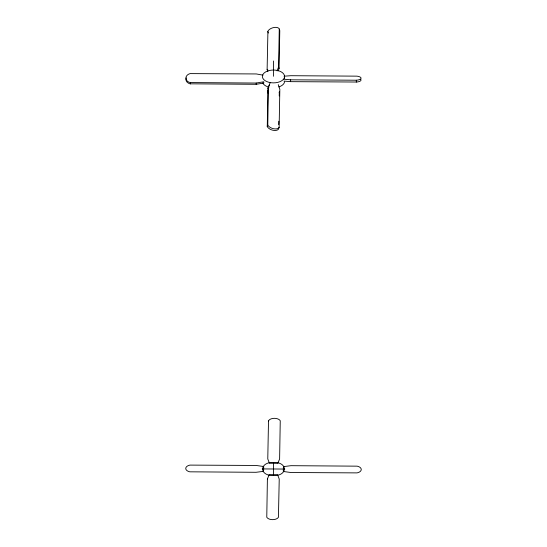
<?xml version="1.0" encoding="UTF-8"?>
<svg xmlns="http://www.w3.org/2000/svg" width="547" height="547" viewBox="0 0 547 547"><rect width="100%" height="100%" fill="white"/><g stroke="black" fill="none" stroke-linecap="round" stroke-linejoin="round"><path stroke-width="0.82" d="M360.774 79.39A6.167 2.133 0.2 0 1 356.849 82.036L290.635 81.653L290.642 79.807L283.941 79.233M356.323 82.064L356.329 80.218L356.856 80.183A6.167 2.133 0.2 0 0 361.054 78.194A6.167 2.133 0.2 0 0 356.972 76.149L290.765 75.705L284.03 76.197M267.668 69.271L267.633 70.96L267.121 69.401L267.927 31.152A6.167 3.426 -18.1 0 1 273.596 27.569A6.167 3.426 -18.1 0 1 279.175 28.759L279.777 30.605L279.066 68.532L278.191 70.884M278.259 84.621L279.838 89.352L279.134 127.28L278.526 129.113A6.167 3.453 18.2 0 1 272.857 130.241A6.167 3.453 18.2 0 1 267.278 126.583L267.9 88.334L270.156 82.795M279.134 127.28L279.032 127.56A6.167 3.453 18.2 0 1 273.363 128.689A6.167 3.453 18.2 0 1 267.784 125.031L268.406 86.782M279.066 68.532L278.553 66.973L279.264 29.046M278.703 124.62L278.765 121.249M279.237 95.964L279.312 91.746M273.37 475.507L273.63 462.468C288.207 461.989 287.708 476.246 273.37 475.507C258.793 475.979 259.292 461.73 273.63 462.468M267.189 126.261L267.702 124.709M277.103 70.898L278.553 66.973M267.9 88.334L269.644 84.347M263.025 75.165L256.324 73.948L190.11 73.606A6.167 4.738 -0.3 0 0 185.912 78.057A6.167 4.738 -0.3 0 0 189.987 82.563L256.201 83.048L263.77 81.77L263.777 83.035L256.208 84.306L189.994 83.821A6.167 4.738 -0.3 0 1 186.226 77.879M290.642 79.807L356.329 80.218M284.796 469.059L262.204 468.916M283.934 81.086L290.635 81.653M267.121 69.401L267.914 71.404M267.832 31.473L268.345 33.032M284.556 77.038L284.433 75.363L283.565 73.763A11.118 6.42 0 0 0 265.637 71.91A11.118 6.42 0 0 0 268.762 82.269A11.118 6.42 0 0 0 284.556 77.038L284.556 78.645M256.201 83.048L256.208 84.306M190.513 82.638L190.513 83.903M273.479 60.984L273.479 76.279M284.556 81.865A11.118 6.42 0 0 1 278.806 86.925M268.987 87.164A11.118 6.42 0 0 1 262.738 82.939M279.401 91.766A5.921 3.419 0 0 1 279.196 92.648M268.358 93.469A5.921 3.419 0 0 1 268.358 90.057M263.702 466.502L263.606 471.35L256.037 472.293L189.823 471.822A6.167 3.562 0 0 1 185.748 468.43A6.167 3.562 0 0 1 189.953 465.1L256.167 465.463L263.702 466.502M267.394 478.994L266.772 517.223A6.167 3.562 0 0 0 272.55 519.65A6.167 3.562 0 0 0 278.423 517.298L279.23 479.069L277.589 474.693L269.199 474.646L267.394 478.994M268.502 420.978L267.777 458.906L269.411 463.275L277.808 463.33L279.613 458.981L280.249 420.752A6.167 3.562 0 0 0 274.471 418.325A6.167 3.562 0 0 0 268.598 420.677L268.502 420.978M283.394 466.625L283.298 471.473L290.833 472.512L357.047 472.888A6.167 3.562 0 0 0 361.252 469.552A6.167 3.562 0 0 0 357.177 466.16L290.963 465.682L283.394 466.625"/></g></svg>
